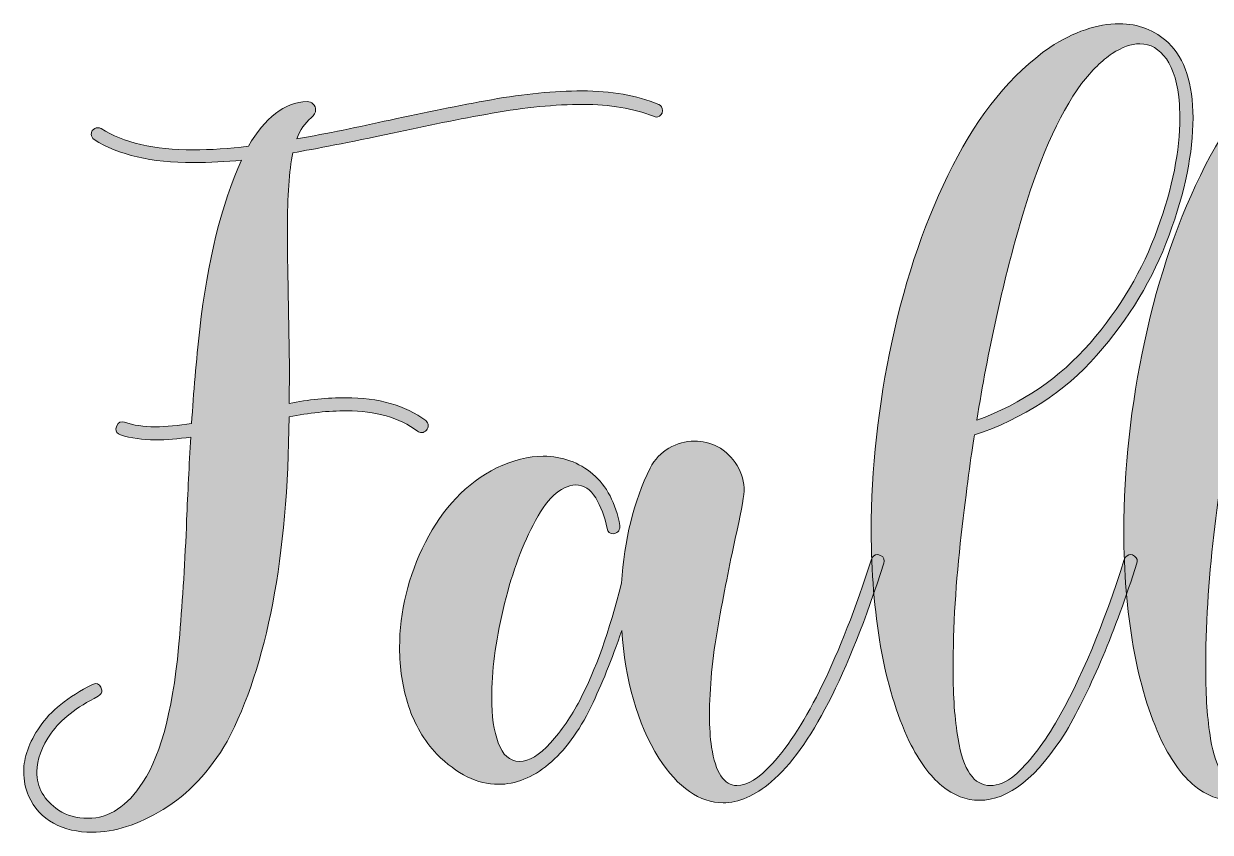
# Model space of a CAD drawing. Header units: inches. Extents: x 168 to 913, y -876 to -204.
# Drawn here: x 168.4 to 540.6, y -457.7 to -204.1 of the extents above; entities that cross this region are included whole.
import ezdxf

# ---------------------------------------------------------------- set-up
doc = ezdxf.new("R2010")
doc.units = ezdxf.units.IN
doc.header["$MEASUREMENT"] = 0
doc.layers.add('Layer 1', color=7, linetype='Continuous')

# ---------------------------------------------------------------- blocks, each defined once
blk = doc.blocks.new('block 4')
at = {"layer": 'Layer 1', "true_color": 0x040404}
h = blk.add_hatch(color=18, dxfattribs=at)
h.dxf.hatch_style = 2
edge = h.paths.add_edge_path()
edge.add_spline(control_points=[(468.14, -447.67), (464.03, -447.67), (460.11, -446.15), (456.39, -443.11), (452.66, -440.07), (449.26, -435.43), (446.18, -429.18), (442.15, -420.7), (439.16, -410.79), (437.19, -399.44), (435.22, -388.1), (434.23, -376.04), (434.23, -363.29), (434.23, -343.85), (436.42, -323.96), (440.78, -303.62), (445.15, -283.29), (451.49, -264.96), (459.79, -248.65), (468.1, -232.34), (478.24, -219.99), (490.24, -211.59), (497.86, -206.63), (505.13, -204.14), (512.07, -204.14), (518.06, -204.14), (523.2, -206.16), (527.48, -210.18), (532.62, -215.06), (535.19, -222.9), (535.19, -233.69), (535.19, -244.56), (532.69, -256.83), (527.68, -270.48), (522.67, -284.14), (515.09, -296.71), (504.94, -308.18), (494.79, -319.66), (482.01, -327.96), (466.6, -333.1), (465.57, -339.44), (464.2, -349.89), (462.49, -364.44), (460.78, -379), (459.92, -393.13), (459.92, -406.83), (459.92, -415.05), (460.44, -422.24), (461.46, -428.41), (463.09, -438.17), (466.47, -443.05), (471.61, -443.05), (474.09, -443.05), (476.62, -441.98), (479.19, -439.84), (483.56, -436.07), (487.84, -430.63), (492.03, -423.53), (500, -409.74), (507.19, -392.61), (513.61, -372.15), (514.13, -371.12), (514.81, -370.61), (515.67, -370.61), (515.67, -370.61), (516.18, -370.73), (516.18, -370.73), (517.21, -371.25), (517.72, -371.94), (517.72, -372.79), (517.72, -372.79), (517.59, -373.3), (517.59, -373.3), (510.74, -394.71), (503.34, -412.31), (495.37, -426.09), (486.38, -440.48), (477.3, -447.67), (468.14, -447.67)], knot_values=[0, 0, 0, 0, 1, 1, 1, 2, 2, 2, 3, 3, 3, 4, 4, 4, 5, 5, 5, 6, 6, 6, 7, 7, 7, 8, 8, 8, 9, 9, 9, 10, 10, 10, 11, 11, 11, 12, 12, 12, 13, 13, 13, 14, 14, 14, 15, 15, 15, 16, 16, 16, 17, 17, 17, 18, 18, 18, 19, 19, 19, 20, 20, 20, 21, 21, 21, 22, 22, 22, 23, 23, 23, 24, 24, 24, 25, 25, 25, 26, 26, 26, 26], degree=3, periodic=1)
edge = h.paths.add_edge_path()
edge.add_spline(control_points=[(467.37, -328.48), (481.59, -323.26), (493.42, -315.18), (502.89, -304.27), (512.35, -293.35), (519.41, -281.43), (524.08, -268.49), (528.75, -255.57), (531.08, -243.92), (531.08, -233.56), (531.08, -233.56), (530.95, -229.32), (530.95, -229.32), (530.44, -223.07), (529.07, -218.36), (526.84, -215.19), (524.61, -212.02), (521.83, -210.44), (518.49, -210.44), (515.84, -210.44), (512.95, -211.46), (509.82, -213.52), (506.7, -215.58), (503.51, -218.7), (500.25, -222.9), (492.89, -233), (486.45, -247.64), (480.92, -266.82), (475.4, -286.01), (470.88, -306.56), (467.37, -328.48)], knot_values=[0, 0, 0, 0, 1, 1, 1, 2, 2, 2, 3, 3, 3, 4, 4, 4, 5, 5, 5, 6, 6, 6, 7, 7, 7, 8, 8, 8, 9, 9, 9, 10, 10, 10, 10], degree=3, periodic=1)
h = blk.add_hatch(color=18, dxfattribs=at)
h.dxf.hatch_style = 2
edge = h.paths.add_edge_path()
edge.add_spline(control_points=[(547.39, -447.67), (543.28, -447.67), (539.36, -446.15), (535.64, -443.11), (531.91, -440.07), (528.51, -435.43), (525.43, -429.18), (521.4, -420.7), (518.4, -410.79), (516.44, -399.44), (514.47, -388.1), (513.48, -376.04), (513.48, -363.29), (513.48, -343.85), (515.67, -323.96), (520.03, -303.62), (524.4, -283.29), (530.74, -264.96), (539.04, -248.65), (547.35, -232.34), (557.49, -219.99), (569.48, -211.59), (577.1, -206.63), (584.38, -204.14), (591.32, -204.14), (597.31, -204.14), (602.45, -206.16), (606.73, -210.18), (611.87, -215.06), (614.44, -222.9), (614.44, -233.69), (614.44, -244.56), (611.93, -256.83), (606.92, -270.48), (601.91, -284.14), (594.34, -296.71), (584.19, -308.18), (574.04, -319.66), (561.26, -327.96), (545.85, -333.1), (544.82, -339.44), (543.45, -349.89), (541.74, -364.44), (540.03, -379), (539.17, -393.13), (539.17, -406.83), (539.17, -415.05), (539.69, -422.24), (540.71, -428.41), (542.34, -438.17), (545.72, -443.05), (550.86, -443.05), (553.34, -443.05), (555.87, -441.98), (558.44, -439.84), (562.81, -436.07), (567.09, -430.63), (571.28, -423.53), (579.24, -409.74), (586.44, -392.61), (592.86, -372.15), (593.37, -371.12), (594.06, -370.61), (594.92, -370.61), (594.92, -370.61), (595.43, -370.73), (595.43, -370.73), (596.46, -371.25), (596.97, -371.94), (596.97, -372.79), (596.97, -372.79), (596.84, -373.3), (596.84, -373.3), (589.99, -394.71), (582.58, -412.31), (574.62, -426.09), (565.63, -440.48), (556.55, -447.67), (547.39, -447.67)], knot_values=[0, 0, 0, 0, 1, 1, 1, 2, 2, 2, 3, 3, 3, 4, 4, 4, 5, 5, 5, 6, 6, 6, 7, 7, 7, 8, 8, 8, 9, 9, 9, 10, 10, 10, 11, 11, 11, 12, 12, 12, 13, 13, 13, 14, 14, 14, 15, 15, 15, 16, 16, 16, 17, 17, 17, 18, 18, 18, 19, 19, 19, 20, 20, 20, 21, 21, 21, 22, 22, 22, 23, 23, 23, 24, 24, 24, 25, 25, 25, 26, 26, 26, 26], degree=3, periodic=1)
edge = h.paths.add_edge_path()
edge.add_spline(control_points=[(546.62, -328.48), (560.83, -323.26), (572.67, -315.18), (582.14, -304.27), (591.6, -293.35), (598.66, -281.43), (603.33, -268.49), (607.99, -255.57), (610.33, -243.92), (610.33, -233.56), (610.33, -233.56), (610.2, -229.32), (610.2, -229.32), (609.69, -223.07), (608.32, -218.36), (606.09, -215.19), (603.86, -212.02), (601.08, -210.44), (597.74, -210.44), (595.09, -210.44), (592.2, -211.46), (589.07, -213.52), (585.94, -215.58), (582.75, -218.7), (579.5, -222.9), (572.14, -233), (565.69, -247.64), (560.17, -266.82), (554.65, -286.01), (550.13, -306.56), (546.62, -328.48)], knot_values=[0, 0, 0, 0, 1, 1, 1, 2, 2, 2, 3, 3, 3, 4, 4, 4, 5, 5, 5, 6, 6, 6, 7, 7, 7, 8, 8, 8, 9, 9, 9, 10, 10, 10, 10], degree=3, periodic=1)
h = blk.add_hatch(color=18, dxfattribs=at)
h.dxf.hatch_style = 2
edge = h.paths.add_edge_path()
edge.add_spline(control_points=[(189.8, -457.69), (185.26, -457.69), (181.24, -456.75), (177.73, -454.87), (174.22, -452.98), (171.61, -450.11), (169.9, -446.26), (168.87, -443.95), (168.35, -441.42), (168.35, -438.68), (168.35, -434.23), (170.02, -429.54), (173.36, -424.62), (176.7, -419.69), (182.23, -415.26), (189.93, -411.32), (189.93, -411.32), (190.83, -411.07), (190.83, -411.07), (191.86, -411.07), (192.54, -411.75), (192.89, -413.12), (192.89, -413.89), (192.5, -414.53), (191.73, -415.05), (184.88, -418.48), (179.96, -422.33), (176.96, -426.61), (173.96, -430.89), (172.46, -434.91), (172.46, -438.68), (172.46, -443.65), (174.73, -447.67), (179.27, -450.76), (181.93, -452.47), (185.01, -453.32), (188.52, -453.32), (195.11, -453.32), (200.85, -449.56), (205.73, -442.02), (211.72, -432.86), (215.58, -417.4), (217.29, -395.65), (218.23, -384.52), (218.96, -372.53), (219.47, -359.69), (219.82, -351.3), (220.25, -342.65), (220.76, -333.74), (216.82, -334.34), (213.09, -334.64), (209.59, -334.64), (205.65, -334.64), (202.01, -334.13), (198.67, -333.1), (197.72, -332.67), (197.25, -332.03), (197.25, -331.17), (197.51, -329.72), (198.2, -328.99), (199.31, -328.99), (199.31, -328.99), (199.95, -329.12), (199.95, -329.12), (202.78, -330.06), (205.99, -330.53), (209.59, -330.53), (213.09, -330.53), (216.91, -330.19), (221.02, -329.51), (221.61, -319.74), (222.47, -309.9), (223.59, -299.96), (225.98, -278.56), (230.35, -260.87), (236.69, -246.92), (231.8, -247.43), (226.75, -247.69), (221.53, -247.69), (208.43, -247.69), (198.07, -245.29), (190.45, -240.49), (189.85, -240.07), (189.55, -239.51), (189.55, -238.82), (189.55, -238.4), (189.63, -238.01), (189.8, -237.67), (190.32, -237.07), (190.92, -236.77), (191.6, -236.77), (191.94, -236.77), (192.29, -236.86), (192.63, -237.03), (199.65, -241.48), (209.28, -243.7), (221.53, -243.7), (227.01, -243.7), (232.79, -243.32), (238.87, -242.55), (244.01, -233.56), (250.13, -228.89), (257.24, -228.55), (258.01, -228.55), (258.65, -228.8), (259.16, -229.32), (259.68, -229.83), (259.93, -230.43), (259.93, -231.12), (259.93, -231.97), (259.46, -232.83), (258.52, -233.69), (256.55, -235.23), (255.05, -237.41), (254.03, -240.24), (263.7, -238.52), (273.46, -236.56), (283.31, -234.33), (294.27, -231.93), (304.87, -229.81), (315.1, -227.97), (325.33, -226.13), (334.82, -225.21), (343.55, -225.21), (352.63, -225.21), (360.63, -226.62), (367.57, -229.45), (368.34, -229.88), (368.73, -230.52), (368.73, -231.37), (368.73, -231.37), (368.6, -232.14), (368.6, -232.14), (368.08, -233), (367.48, -233.43), (366.8, -233.43), (366.8, -233.43), (365.9, -233.17), (365.9, -233.17), (359.65, -230.69), (352.29, -229.45), (343.81, -229.45), (335.07, -229.45), (325.57, -230.37), (315.29, -232.21), (305.02, -234.05), (294.61, -236.13), (284.08, -238.44), (270.29, -241.35), (259.85, -243.41), (252.74, -244.6), (251.63, -250.34), (251.07, -258.26), (251.07, -268.37), (251.07, -274.1), (251.16, -280.65), (251.33, -288.02), (251.33, -288.02), (251.71, -312.04), (251.71, -312.04), (251.71, -312.04), (251.59, -323.21), (251.59, -323.21), (257.67, -322.01), (263.61, -321.41), (269.44, -321.41), (279.63, -321.41), (287.98, -323.81), (294.49, -328.6), (295, -329.04), (295.26, -329.55), (295.26, -330.15), (295.26, -330.66), (295.06, -331.15), (294.68, -331.62), (294.29, -332.1), (293.8, -332.33), (293.2, -332.33), (292.77, -332.33), (292.34, -332.2), (291.92, -331.94), (286.18, -327.66), (278.77, -325.52), (269.7, -325.52), (263.87, -325.52), (257.84, -326.17), (251.59, -327.45), (251.24, -371.38), (244.78, -405.29), (232.19, -429.18), (226.62, -438.68), (219.92, -445.81), (212.09, -450.56), (204.25, -455.31), (196.82, -457.69), (189.8, -457.69)], knot_values=[0, 0, 0, 0, 1, 1, 1, 2, 2, 2, 3, 3, 3, 4, 4, 4, 5, 5, 5, 6, 6, 6, 7, 7, 7, 8, 8, 8, 9, 9, 9, 10, 10, 10, 11, 11, 11, 12, 12, 12, 13, 13, 13, 14, 14, 14, 15, 15, 15, 16, 16, 16, 17, 17, 17, 18, 18, 18, 19, 19, 19, 20, 20, 20, 21, 21, 21, 22, 22, 22, 23, 23, 23, 24, 24, 24, 25, 25, 25, 26, 26, 26, 27, 27, 27, 28, 28, 28, 29, 29, 29, 30, 30, 30, 31, 31, 31, 32, 32, 32, 33, 33, 33, 34, 34, 34, 35, 35, 35, 36, 36, 36, 37, 37, 37, 38, 38, 38, 39, 39, 39, 40, 40, 40, 41, 41, 41, 42, 42, 42, 43, 43, 43, 44, 44, 44, 45, 45, 45, 46, 46, 46, 47, 47, 47, 48, 48, 48, 49, 49, 49, 50, 50, 50, 51, 51, 51, 52, 52, 52, 53, 53, 53, 54, 54, 54, 55, 55, 55, 56, 56, 56, 57, 57, 57, 58, 58, 58, 59, 59, 59, 60, 60, 60, 61, 61, 61, 62, 62, 62, 63, 63, 63, 64, 64, 64, 65, 65, 65, 65], degree=3, periodic=1)
h = blk.add_hatch(color=18, dxfattribs=at)
h.dxf.hatch_style = 2
edge = h.paths.add_edge_path()
edge.add_spline(control_points=[(387.74, -448.44), (380.46, -448.44), (373.73, -443.78), (367.57, -434.44), (360.81, -423.31), (356.95, -409.96), (356.01, -394.37), (352.84, -403.53), (349.63, -411.5), (346.38, -418.26), (342.52, -426.14), (338.07, -432.18), (333.02, -436.37), (327.97, -440.57), (322.7, -442.66), (317.22, -442.66), (310.71, -442.66), (304.29, -439.5), (297.95, -433.16), (293.93, -428.88), (290.98, -423.85), (289.09, -418.07), (287.21, -412.29), (286.27, -406.18), (286.27, -399.76), (286.27, -388.46), (288.96, -377.46), (294.36, -366.75), (299.75, -356.05), (307.2, -348.26), (316.71, -343.38), (321.84, -340.98), (326.73, -339.78), (331.35, -339.78), (337.34, -339.78), (342.52, -341.64), (346.89, -345.37), (351.26, -349.09), (354.08, -354.47), (355.37, -361.49), (355.37, -361.49), (355.37, -361.87), (355.37, -361.87), (355.37, -362.56), (355.15, -363.09), (354.73, -363.48), (354.3, -363.86), (353.83, -364.06), (353.31, -364.06), (352.29, -364.06), (351.64, -363.5), (351.39, -362.39), (350.62, -358.71), (349.42, -355.51), (347.79, -352.82), (346.16, -350.12), (344.07, -348.77), (341.5, -348.77), (336.7, -349.03), (332.25, -353.23), (328.14, -361.36), (324.28, -368.81), (321.16, -377.63), (318.76, -387.82), (316.36, -398.01), (315.16, -407.26), (315.16, -415.56), (315.16, -421.21), (315.85, -425.92), (317.22, -429.69), (318.59, -433.46), (320.82, -435.39), (323.9, -435.47), (326.9, -435.47), (330.13, -433.55), (333.6, -429.69), (337.06, -425.84), (340.13, -421.39), (342.78, -416.33), (347.75, -406.91), (352.11, -394.67), (355.88, -379.6), (356.74, -365.98), (359.73, -353.95), (364.87, -343.5), (366.33, -340.76), (368.3, -338.67), (370.78, -337.21), (373.26, -335.76), (375.96, -335.03), (378.87, -335.03), (381.27, -335.03), (383.63, -335.59), (385.94, -336.7), (388.59, -338.16), (390.67, -340.15), (392.17, -342.67), (393.66, -345.2), (394.41, -347.87), (394.41, -350.7), (394.16, -353.27), (393.21, -358.23), (391.59, -365.6), (389.79, -373.73), (387.99, -382.85), (386.19, -392.96), (384.4, -403.06), (383.5, -412.44), (383.5, -421.08), (383.5, -424.68), (383.71, -427.98), (384.14, -430.98), (385.42, -439.02), (388.08, -443.05), (392.1, -443.05), (395.36, -443.05), (399.04, -440.78), (403.15, -436.24), (413.85, -424.51), (424.26, -403.1), (434.36, -372.02), (434.62, -371.08), (435.26, -370.61), (436.29, -370.61), (437.66, -370.86), (438.34, -371.55), (438.34, -372.66), (438.34, -372.66), (438.21, -373.3), (438.21, -373.3), (426.82, -408.67), (415.05, -431.53), (402.89, -441.89), (397.67, -446.26), (392.62, -448.44), (387.74, -448.44)], knot_values=[0, 0, 0, 0, 1, 1, 1, 2, 2, 2, 3, 3, 3, 4, 4, 4, 5, 5, 5, 6, 6, 6, 7, 7, 7, 8, 8, 8, 9, 9, 9, 10, 10, 10, 11, 11, 11, 12, 12, 12, 13, 13, 13, 14, 14, 14, 15, 15, 15, 16, 16, 16, 17, 17, 17, 18, 18, 18, 19, 19, 19, 20, 20, 20, 21, 21, 21, 22, 22, 22, 23, 23, 23, 24, 24, 24, 25, 25, 25, 26, 26, 26, 27, 27, 27, 28, 28, 28, 29, 29, 29, 30, 30, 30, 31, 31, 31, 32, 32, 32, 33, 33, 33, 34, 34, 34, 35, 35, 35, 36, 36, 36, 37, 37, 37, 38, 38, 38, 39, 39, 39, 40, 40, 40, 41, 41, 41, 42, 42, 42, 43, 43, 43, 44, 44, 44, 45, 45, 45, 45], degree=3, periodic=1)
at = {"layer": 'Layer 1', "lineweight": 0}
for points, knots in [([(468.14, -447.67), (464.03, -447.67), (460.11, -446.15), (456.39, -443.11), (452.66, -440.07), (449.26, -435.43), (446.18, -429.18), (442.15, -420.7), (439.16, -410.79), (437.19, -399.44), (435.22, -388.1), (434.23, -376.04), (434.23, -363.29), (434.23, -343.85), (436.42, -323.96), (440.78, -303.62), (445.15, -283.29), (451.49, -264.96), (459.79, -248.65), (468.1, -232.34), (478.24, -219.99), (490.24, -211.59), (497.86, -206.63), (505.13, -204.14), (512.07, -204.14), (518.06, -204.14), (523.2, -206.16), (527.48, -210.18), (532.62, -215.06), (535.19, -222.9), (535.19, -233.69), (535.19, -244.56), (532.69, -256.83), (527.68, -270.48), (522.67, -284.14), (515.09, -296.71), (504.94, -308.18), (494.79, -319.66), (482.01, -327.96), (466.6, -333.1), (465.57, -339.44), (464.2, -349.89), (462.49, -364.44), (460.78, -379), (459.92, -393.13), (459.92, -406.83), (459.92, -415.05), (460.44, -422.24), (461.46, -428.41), (463.09, -438.17), (466.47, -443.05), (471.61, -443.05), (474.09, -443.05), (476.62, -441.98), (479.19, -439.84), (483.56, -436.07), (487.84, -430.63), (492.03, -423.53), (500, -409.74), (507.19, -392.61), (513.61, -372.15), (514.13, -371.12), (514.81, -370.61), (515.67, -370.61), (515.67, -370.61), (516.18, -370.73), (516.18, -370.73), (517.21, -371.25), (517.72, -371.94), (517.72, -372.79), (517.72, -372.79), (517.59, -373.3), (517.59, -373.3), (510.74, -394.71), (503.34, -412.31), (495.37, -426.09), (486.38, -440.48), (477.3, -447.67), (468.14, -447.67)], [0, 0, 0, 0, 1, 1, 1, 2, 2, 2, 3, 3, 3, 4, 4, 4, 5, 5, 5, 6, 6, 6, 7, 7, 7, 8, 8, 8, 9, 9, 9, 10, 10, 10, 11, 11, 11, 12, 12, 12, 13, 13, 13, 14, 14, 14, 15, 15, 15, 16, 16, 16, 17, 17, 17, 18, 18, 18, 19, 19, 19, 20, 20, 20, 21, 21, 21, 22, 22, 22, 23, 23, 23, 24, 24, 24, 25, 25, 25, 26, 26, 26, 26]), ([(547.39, -447.67), (543.28, -447.67), (539.36, -446.15), (535.64, -443.11), (531.91, -440.07), (528.51, -435.43), (525.43, -429.18), (521.4, -420.7), (518.4, -410.79), (516.44, -399.44), (514.47, -388.1), (513.48, -376.04), (513.48, -363.29), (513.48, -343.85), (515.67, -323.96), (520.03, -303.62), (524.4, -283.29), (530.74, -264.96), (539.04, -248.65), (547.35, -232.34), (557.49, -219.99), (569.48, -211.59), (577.1, -206.63), (584.38, -204.14), (591.32, -204.14), (597.31, -204.14), (602.45, -206.16), (606.73, -210.18), (611.87, -215.06), (614.44, -222.9), (614.44, -233.69), (614.44, -244.56), (611.93, -256.83), (606.92, -270.48), (601.91, -284.14), (594.34, -296.71), (584.19, -308.18), (574.04, -319.66), (561.26, -327.96), (545.85, -333.1), (544.82, -339.44), (543.45, -349.89), (541.74, -364.44), (540.03, -379), (539.17, -393.13), (539.17, -406.83), (539.17, -415.05), (539.69, -422.24), (540.71, -428.41), (542.34, -438.17), (545.72, -443.05), (550.86, -443.05), (553.34, -443.05), (555.87, -441.98), (558.44, -439.84), (562.81, -436.07), (567.09, -430.63), (571.28, -423.53), (579.24, -409.74), (586.44, -392.61), (592.86, -372.15), (593.37, -371.12), (594.06, -370.61), (594.92, -370.61), (594.92, -370.61), (595.43, -370.73), (595.43, -370.73), (596.46, -371.25), (596.97, -371.94), (596.97, -372.79), (596.97, -372.79), (596.84, -373.3), (596.84, -373.3), (589.99, -394.71), (582.58, -412.31), (574.62, -426.09), (565.63, -440.48), (556.55, -447.67), (547.39, -447.67)], [0, 0, 0, 0, 1, 1, 1, 2, 2, 2, 3, 3, 3, 4, 4, 4, 5, 5, 5, 6, 6, 6, 7, 7, 7, 8, 8, 8, 9, 9, 9, 10, 10, 10, 11, 11, 11, 12, 12, 12, 13, 13, 13, 14, 14, 14, 15, 15, 15, 16, 16, 16, 17, 17, 17, 18, 18, 18, 19, 19, 19, 20, 20, 20, 21, 21, 21, 22, 22, 22, 23, 23, 23, 24, 24, 24, 25, 25, 25, 26, 26, 26, 26]), ([(467.37, -328.48), (481.59, -323.26), (493.42, -315.18), (502.89, -304.27), (512.35, -293.35), (519.41, -281.43), (524.08, -268.49), (528.75, -255.57), (531.08, -243.92), (531.08, -233.56), (531.08, -233.56), (530.95, -229.32), (530.95, -229.32), (530.44, -223.07), (529.07, -218.36), (526.84, -215.19), (524.61, -212.02), (521.83, -210.44), (518.49, -210.44), (515.84, -210.44), (512.95, -211.46), (509.82, -213.52), (506.7, -215.58), (503.51, -218.7), (500.25, -222.9), (492.89, -233), (486.45, -247.64), (480.92, -266.82), (475.4, -286.01), (470.88, -306.56), (467.37, -328.48)], [0, 0, 0, 0, 1, 1, 1, 2, 2, 2, 3, 3, 3, 4, 4, 4, 5, 5, 5, 6, 6, 6, 7, 7, 7, 8, 8, 8, 9, 9, 9, 10, 10, 10, 10]), ([(189.8, -457.69), (185.26, -457.69), (181.24, -456.75), (177.73, -454.87), (174.22, -452.98), (171.61, -450.11), (169.9, -446.26), (168.87, -443.95), (168.35, -441.42), (168.35, -438.68), (168.35, -434.23), (170.02, -429.54), (173.36, -424.62), (176.7, -419.69), (182.23, -415.26), (189.93, -411.32), (189.93, -411.32), (190.83, -411.07), (190.83, -411.07), (191.86, -411.07), (192.54, -411.75), (192.89, -413.12), (192.89, -413.89), (192.5, -414.53), (191.73, -415.05), (184.88, -418.48), (179.96, -422.33), (176.96, -426.61), (173.96, -430.89), (172.46, -434.91), (172.46, -438.68), (172.46, -443.65), (174.73, -447.67), (179.27, -450.76), (181.93, -452.47), (185.01, -453.32), (188.52, -453.32), (195.11, -453.32), (200.85, -449.56), (205.73, -442.02), (211.72, -432.86), (215.58, -417.4), (217.29, -395.65), (218.23, -384.52), (218.96, -372.53), (219.47, -359.69), (219.82, -351.3), (220.25, -342.65), (220.76, -333.74), (216.82, -334.34), (213.09, -334.64), (209.59, -334.64), (205.65, -334.64), (202.01, -334.13), (198.67, -333.1), (197.72, -332.67), (197.25, -332.03), (197.25, -331.17), (197.51, -329.72), (198.2, -328.99), (199.31, -328.99), (199.31, -328.99), (199.95, -329.12), (199.95, -329.12), (202.78, -330.06), (205.99, -330.53), (209.59, -330.53), (213.09, -330.53), (216.91, -330.19), (221.02, -329.51), (221.61, -319.74), (222.47, -309.9), (223.59, -299.96), (225.98, -278.56), (230.35, -260.87), (236.69, -246.92), (231.8, -247.43), (226.75, -247.69), (221.53, -247.69), (208.43, -247.69), (198.07, -245.29), (190.45, -240.49), (189.85, -240.07), (189.55, -239.51), (189.55, -238.82), (189.55, -238.4), (189.63, -238.01), (189.8, -237.67), (190.32, -237.07), (190.92, -236.77), (191.6, -236.77), (191.94, -236.77), (192.29, -236.86), (192.63, -237.03), (199.65, -241.48), (209.28, -243.7), (221.53, -243.7), (227.01, -243.7), (232.79, -243.32), (238.87, -242.55), (244.01, -233.56), (250.13, -228.89), (257.24, -228.55), (258.01, -228.55), (258.65, -228.8), (259.16, -229.32), (259.68, -229.83), (259.93, -230.43), (259.93, -231.12), (259.93, -231.97), (259.46, -232.83), (258.52, -233.69), (256.55, -235.23), (255.05, -237.41), (254.03, -240.24), (263.7, -238.52), (273.46, -236.56), (283.31, -234.33), (294.27, -231.93), (304.87, -229.81), (315.1, -227.97), (325.33, -226.13), (334.82, -225.21), (343.55, -225.21), (352.63, -225.21), (360.63, -226.62), (367.57, -229.45), (368.34, -229.88), (368.73, -230.52), (368.73, -231.37), (368.73, -231.37), (368.6, -232.14), (368.6, -232.14), (368.08, -233), (367.48, -233.43), (366.8, -233.43), (366.8, -233.43), (365.9, -233.17), (365.9, -233.17), (359.65, -230.69), (352.29, -229.45), (343.81, -229.45), (335.07, -229.45), (325.57, -230.37), (315.29, -232.21), (305.02, -234.05), (294.61, -236.13), (284.08, -238.44), (270.29, -241.35), (259.85, -243.41), (252.74, -244.6), (251.63, -250.34), (251.07, -258.26), (251.07, -268.37), (251.07, -274.1), (251.16, -280.65), (251.33, -288.02), (251.33, -288.02), (251.71, -312.04), (251.71, -312.04), (251.71, -312.04), (251.59, -323.21), (251.59, -323.21), (257.67, -322.01), (263.61, -321.41), (269.44, -321.41), (279.63, -321.41), (287.98, -323.81), (294.49, -328.6), (295, -329.04), (295.26, -329.55), (295.26, -330.15), (295.26, -330.66), (295.06, -331.15), (294.68, -331.62), (294.29, -332.1), (293.8, -332.33), (293.2, -332.33), (292.77, -332.33), (292.34, -332.2), (291.92, -331.94), (286.18, -327.66), (278.77, -325.52), (269.7, -325.52), (263.87, -325.52), (257.84, -326.17), (251.59, -327.45), (251.24, -371.38), (244.78, -405.29), (232.19, -429.18), (226.62, -438.68), (219.92, -445.81), (212.09, -450.56), (204.25, -455.31), (196.82, -457.69), (189.8, -457.69)], [0, 0, 0, 0, 1, 1, 1, 2, 2, 2, 3, 3, 3, 4, 4, 4, 5, 5, 5, 6, 6, 6, 7, 7, 7, 8, 8, 8, 9, 9, 9, 10, 10, 10, 11, 11, 11, 12, 12, 12, 13, 13, 13, 14, 14, 14, 15, 15, 15, 16, 16, 16, 17, 17, 17, 18, 18, 18, 19, 19, 19, 20, 20, 20, 21, 21, 21, 22, 22, 22, 23, 23, 23, 24, 24, 24, 25, 25, 25, 26, 26, 26, 27, 27, 27, 28, 28, 28, 29, 29, 29, 30, 30, 30, 31, 31, 31, 32, 32, 32, 33, 33, 33, 34, 34, 34, 35, 35, 35, 36, 36, 36, 37, 37, 37, 38, 38, 38, 39, 39, 39, 40, 40, 40, 41, 41, 41, 42, 42, 42, 43, 43, 43, 44, 44, 44, 45, 45, 45, 46, 46, 46, 47, 47, 47, 48, 48, 48, 49, 49, 49, 50, 50, 50, 51, 51, 51, 52, 52, 52, 53, 53, 53, 54, 54, 54, 55, 55, 55, 56, 56, 56, 57, 57, 57, 58, 58, 58, 59, 59, 59, 60, 60, 60, 61, 61, 61, 62, 62, 62, 63, 63, 63, 64, 64, 64, 65, 65, 65, 65]), ([(387.74, -448.44), (380.46, -448.44), (373.73, -443.78), (367.57, -434.44), (360.81, -423.31), (356.95, -409.96), (356.01, -394.37), (352.84, -403.53), (349.63, -411.5), (346.38, -418.26), (342.52, -426.14), (338.07, -432.18), (333.02, -436.37), (327.97, -440.57), (322.7, -442.66), (317.22, -442.66), (310.71, -442.66), (304.29, -439.5), (297.95, -433.16), (293.93, -428.88), (290.98, -423.85), (289.09, -418.07), (287.21, -412.29), (286.27, -406.18), (286.27, -399.76), (286.27, -388.46), (288.96, -377.46), (294.36, -366.75), (299.75, -356.05), (307.2, -348.26), (316.71, -343.38), (321.84, -340.98), (326.73, -339.78), (331.35, -339.78), (337.34, -339.78), (342.52, -341.64), (346.89, -345.37), (351.26, -349.09), (354.08, -354.47), (355.37, -361.49), (355.37, -361.49), (355.37, -361.87), (355.37, -361.87), (355.37, -362.56), (355.15, -363.09), (354.73, -363.48), (354.3, -363.86), (353.83, -364.06), (353.31, -364.06), (352.29, -364.06), (351.64, -363.5), (351.39, -362.39), (350.62, -358.71), (349.42, -355.51), (347.79, -352.82), (346.16, -350.12), (344.07, -348.77), (341.5, -348.77), (336.7, -349.03), (332.25, -353.23), (328.14, -361.36), (324.28, -368.81), (321.16, -377.63), (318.76, -387.82), (316.36, -398.01), (315.16, -407.26), (315.16, -415.56), (315.16, -421.21), (315.85, -425.92), (317.22, -429.69), (318.59, -433.46), (320.82, -435.39), (323.9, -435.47), (326.9, -435.47), (330.13, -433.55), (333.6, -429.69), (337.06, -425.84), (340.13, -421.39), (342.78, -416.33), (347.75, -406.91), (352.11, -394.67), (355.88, -379.6), (356.74, -365.98), (359.73, -353.95), (364.87, -343.5), (366.33, -340.76), (368.3, -338.67), (370.78, -337.21), (373.26, -335.76), (375.96, -335.03), (378.87, -335.03), (381.27, -335.03), (383.63, -335.59), (385.94, -336.7), (388.59, -338.16), (390.67, -340.15), (392.17, -342.67), (393.66, -345.2), (394.41, -347.87), (394.41, -350.7), (394.16, -353.27), (393.21, -358.23), (391.59, -365.6), (389.79, -373.73), (387.99, -382.85), (386.19, -392.96), (384.4, -403.06), (383.5, -412.44), (383.5, -421.08), (383.5, -424.68), (383.71, -427.98), (384.14, -430.98), (385.42, -439.02), (388.08, -443.05), (392.1, -443.05), (395.36, -443.05), (399.04, -440.78), (403.15, -436.24), (413.85, -424.51), (424.26, -403.1), (434.36, -372.02), (434.62, -371.08), (435.26, -370.61), (436.29, -370.61), (437.66, -370.86), (438.34, -371.55), (438.34, -372.66), (438.34, -372.66), (438.21, -373.3), (438.21, -373.3), (426.82, -408.67), (415.05, -431.53), (402.89, -441.89), (397.67, -446.26), (392.62, -448.44), (387.74, -448.44)], [0, 0, 0, 0, 1, 1, 1, 2, 2, 2, 3, 3, 3, 4, 4, 4, 5, 5, 5, 6, 6, 6, 7, 7, 7, 8, 8, 8, 9, 9, 9, 10, 10, 10, 11, 11, 11, 12, 12, 12, 13, 13, 13, 14, 14, 14, 15, 15, 15, 16, 16, 16, 17, 17, 17, 18, 18, 18, 19, 19, 19, 20, 20, 20, 21, 21, 21, 22, 22, 22, 23, 23, 23, 24, 24, 24, 25, 25, 25, 26, 26, 26, 27, 27, 27, 28, 28, 28, 29, 29, 29, 30, 30, 30, 31, 31, 31, 32, 32, 32, 33, 33, 33, 34, 34, 34, 35, 35, 35, 36, 36, 36, 37, 37, 37, 38, 38, 38, 39, 39, 39, 40, 40, 40, 41, 41, 41, 42, 42, 42, 43, 43, 43, 44, 44, 44, 45, 45, 45, 45])]:
    blk.add_open_spline(points, degree=3, knots=knots, dxfattribs=at)
blk = doc.blocks.new('block 2')
at = {"layer": 'Layer 1'}
blk.add_blockref('block 4', (0, 0), dxfattribs=at)

msp = doc.modelspace()

# ---------------------------------------------------------------- block references
at = {"layer": 'Layer 1'}
msp.add_blockref('block 2', (0, 0), dxfattribs=at)

doc.saveas('drawing.dxf')
